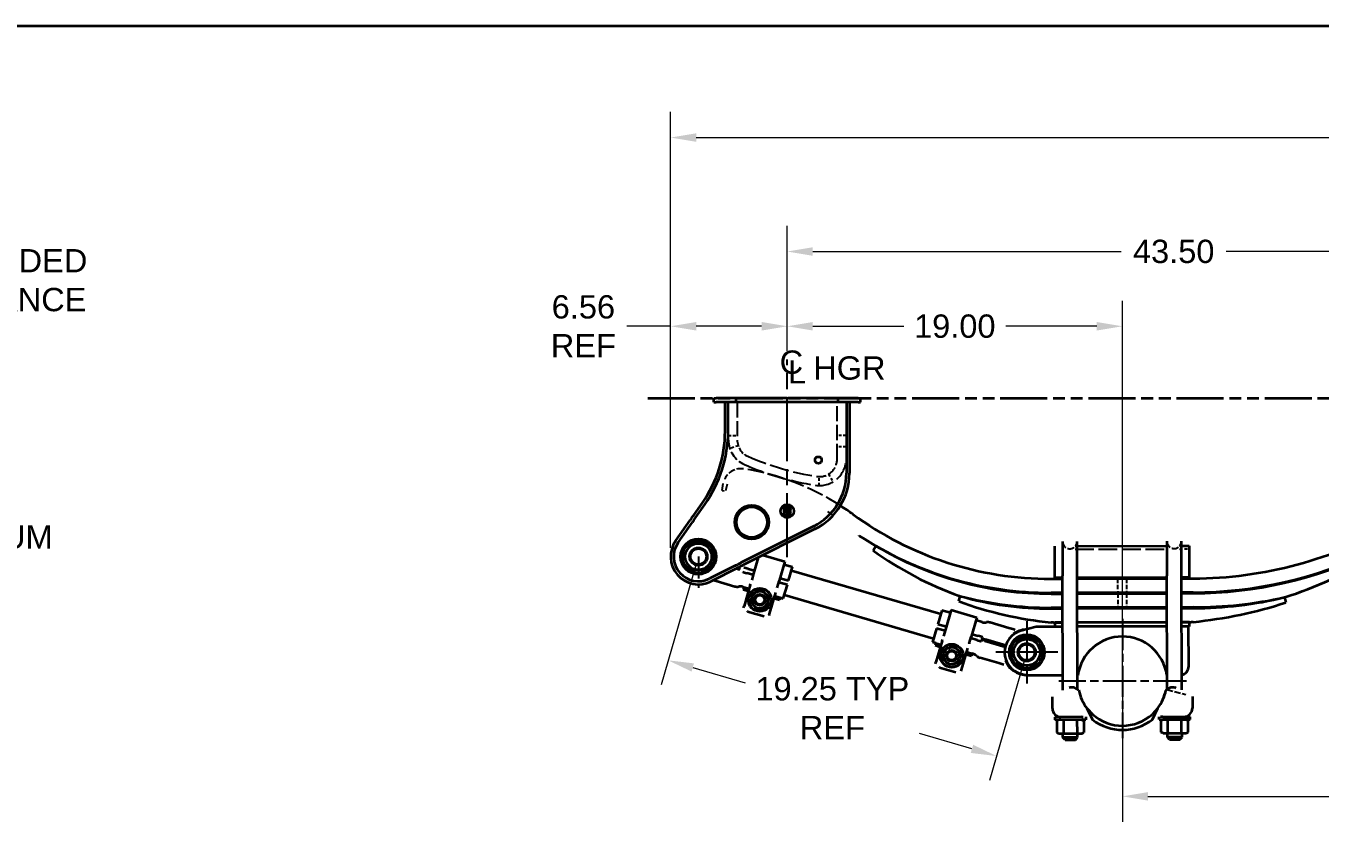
# Model space of a CAD drawing. Header units: inches. Extents: x 8 to 267, y 4 to 172.
# Drawn here: x 104.9 to 177.8, y 126.5 to 171.8 of the extents above; entities that cross this region are included whole.
import ezdxf

# ---------------------------------------------------------------- set-up
doc = ezdxf.new("R2010")
doc.units = ezdxf.units.IN
doc.header["$LTSCALE"] = 8
doc.header["$MEASUREMENT"] = 0
for name, pattern in [('CHAIN', [0.7087, 0.4724, -0.0591, 0.1181, -0.0591]), ('DASHED', [0.2067, 0.1654, -0.0413]), ('DOUBLE_DASH_CHAIN', [1.2403, 0.6614, -0.0827, 0.1654, -0.0827, 0.1654, -0.0827])]:
    doc.linetypes.add(name, pattern=pattern)
for name, color, linetype, lineweight in [('Center Mark(Hutchens)', 7, 'Continuous', 25), ('Centerline(Hutchens)', 7, 'Continuous', 25), ('Dimensions(Hutchens)', 7, 'Continuous', 25), ('Hidden Edges(Hutchens)', 7, 'DASHED', 25), ('Phantom Lines(Hutchens)', 7, 'DOUBLE_DASH_CHAIN', 70), ('Sketch Geometry(Hutchens)', 7, 'Continuous', 35), ('Symbols(Hutchens)', 7, 'Continuous', 25), ('Visible Edges(Hutchens)', 7, 'Continuous', 35)]:
    doc.layers.add(name, color=color, linetype=linetype, lineweight=lineweight)
doc.styles.add('Hutchens .164', font='ARIAL.TTF')
doc.styles.add('Hutchens .180', font='ARIAL.TTF')
doc.dimstyles.new('HUTCHENS STD DIM X.XX', dxfattribs={"dimscale": 8, "dimtxt": 0.164, "dimasz": 0.18, "dimexe": 0.18, "dimexo": 0.0625, "dimgap": 0.09, "dimtad": 0, "dimtih": 1, "dimtoh": 1, "dimrnd": 1e-08, "dimzin": 4, "dimdsep": 46, "dimtxsty": 'Hutchens .164', "dimcen": 0.09, "dimclrd": 211, "dimclre": 211, "dimclrt": 7, "dimadec": 0, "dimazin": 1, "dimtfac": 0.762195, "dimtofl": 0, "dimtmove": 0, "dimatfit": 3, "dimfxl": 0, "dimtolj": 1, "dimtzin": 0, "dimlwd": 9, "dimlwe": 9, "dimarcsym": 0})
doc.dimstyles.new('HUTCHENS STD DIM X.XX$7', dxfattribs={"dimscale": 8, "dimtxt": 0.164, "dimasz": 0.18, "dimexe": 0.18, "dimexo": 0.0625, "dimgap": 0.09, "dimtad": 0, "dimtih": 1, "dimtoh": 1, "dimrnd": 1e-08, "dimzin": 4, "dimdsep": 46, "dimtxsty": 'Hutchens .164', "dimcen": 0.09, "dimclrd": 7, "dimclre": 211, "dimclrt": 7, "dimadec": 0, "dimazin": 1, "dimtfac": 0.762195, "dimtofl": 0, "dimtmove": 0, "dimatfit": 3, "dimfxl": 0, "dimtolj": 1, "dimtzin": 0, "dimlwd": 9, "dimlwe": 9, "dimarcsym": 0})

# ---------------------------------------------------------------- blocks, each defined once
blk = doc.blocks.new('Borders D-SIZE')
at = {"layer": 'Sketch Geometry(Hutchens)'}
blk.add_line((0.9537, 21.4797), (32.9537, 21.4797), dxfattribs=at)
at = {"layer": 'Symbols(Hutchens)', "color": 7}
for tag, p, height, style in [('PART_NO_001', (33.0044, 3.3072), 0.164, 'Hutchens .164'), ('REV_001', (32.9953, 1.6532), 0.18, 'Hutchens .180'), ('Sheet_number_001', (33.0516, 1.1699), 0.164, 'Hutchens .164'), ('SHTS_(TOTAL)_001', (33.0533, 0.7091), 0.164, 'Hutchens .164')]:
    blk.add_attdef(tag, p, '', height=height, rotation=270, dxfattribs=dict(at, style=style))
blk = doc.blocks.new('CL HGR')
at = {"layer": 'Symbols(Hutchens)', "color": 7, "char_height": 0.164, "attachment_point": 5, "style": 'Hutchens .164'}
for s, insert in [('C', (0.0294, -0.0028)), ('L', (0.068, -0.0698)), ('HGR', (0.4373, -0.044))]:
    blk.add_mtext(s, dxfattribs=dict(at, insert=insert))
blk = doc.blocks.new('*D35')
at = {"layer": 'Defpoints', "color": 0, "linetype": 'Continuous'}
for p in [(142.79, 141.966), (161.271, 136.58), (159.57, 130.742)]:
    blk.add_point(p, dxfattribs=at)
at = {"layer": 'Dimensions(Hutchens)', "color": 211, "linetype": 'Continuous', "lineweight": 9}
for p, q in [((142.65, 141.486), (140.686, 134.746)), ((142.471, 135.726), (145.419, 134.867)), ((161.131, 136.1), (159.167, 129.36)), ((158.187, 131.145), (155.24, 132.004))]:
    blk.add_line(p, q, dxfattribs=at)
at = {"layer": 'Dimensions(Hutchens)', "color": 211, "linetype": 'Continuous'}
for points in [[(142.538, 135.956), (142.404, 135.496), (141.089, 136.129)], [(158.254, 131.376), (158.12, 130.915), (159.57, 130.742)]]:
    blk.add_solid(points, dxfattribs=at)
at = {"layer": 'Dimensions(Hutchens)', "color": 7, "linetype": 'Continuous', "lineweight": 9, "insert": (150.329, 133.436), "char_height": 1.312, "attachment_point": 5, "style": 'Hutchens .164'}
blk.add_mtext('\\A1;19.25{ TYP\\PREF}', dxfattribs=at)
blk = doc.blocks.new('*D36')
at = {"layer": 'Defpoints', "color": 0, "linetype": 'Continuous'}
for p in [(141.228, 154.93), (147.79, 153.057), (141.228, 141.966)]:
    blk.add_point(p, dxfattribs=at)
at = {"layer": 'Dimensions(Hutchens)', "color": 211, "linetype": 'Continuous', "lineweight": 9}
for p, q in [((141.228, 142.466), (141.228, 156.37)), ((147.79, 153.557), (147.79, 156.37)), ((141.228, 154.93), (138.756, 154.93)), ((146.35, 154.93), (142.668, 154.93))]:
    blk.add_line(p, q, dxfattribs=at)
at = {"layer": 'Dimensions(Hutchens)', "color": 211, "linetype": 'Continuous'}
for points in [[(142.668, 155.17), (142.668, 154.69), (141.228, 154.93)], [(146.35, 155.17), (146.35, 154.69), (147.79, 154.93)]]:
    blk.add_solid(points, dxfattribs=at)
at = {"layer": 'Dimensions(Hutchens)', "color": 7, "linetype": 'Continuous', "lineweight": 9, "insert": (136.317, 154.93), "char_height": 1.312, "attachment_point": 5, "style": 'Hutchens .164'}
blk.add_mtext('\\A1;6.56{\\PREF}', dxfattribs=at)
blk = doc.blocks.new('*D37')
at = {"layer": 'Defpoints', "color": 0, "linetype": 'Continuous'}
for p in [(166.65, 154.93), (147.79, 153.057), (166.65, 134.947)]:
    blk.add_point(p, dxfattribs=at)
at = {"layer": 'Dimensions(Hutchens)', "color": 211, "linetype": 'Continuous', "lineweight": 9}
for p, q in [((147.79, 153.557), (147.79, 156.37)), ((166.65, 135.447), (166.65, 156.37)), ((149.23, 154.93), (154.351, 154.93)), ((165.21, 154.93), (160.09, 154.93))]:
    blk.add_line(p, q, dxfattribs=at)
at = {"layer": 'Dimensions(Hutchens)', "color": 211, "linetype": 'Continuous'}
for points in [[(149.23, 155.17), (149.23, 154.69), (147.79, 154.93)], [(165.21, 155.17), (165.21, 154.69), (166.65, 154.93)]]:
    blk.add_solid(points, dxfattribs=at)
at = {"layer": 'Dimensions(Hutchens)', "color": 7, "linetype": 'Continuous', "lineweight": 9, "insert": (157.22, 154.93), "char_height": 1.312, "attachment_point": 5, "style": 'Hutchens .164'}
blk.add_mtext('\\A1;19.00', dxfattribs=at)
blk = doc.blocks.new('*D38')
at = {"layer": 'Defpoints', "color": 0, "linetype": 'Continuous'}
for p in [(141.228, 165.551), (241.29, 157.408), (141.228, 141.966)]:
    blk.add_point(p, dxfattribs=at)
at = {"layer": 'Dimensions(Hutchens)', "color": 211, "linetype": 'Continuous', "lineweight": 9}
for p, q in [((141.228, 142.466), (141.228, 166.991)), ((241.29, 157.908), (241.29, 166.991)), ((142.668, 165.551), (179.839, 165.551)), ((239.85, 165.551), (202.679, 165.551))]:
    blk.add_line(p, q, dxfattribs=at)
at = {"layer": 'Dimensions(Hutchens)', "color": 211, "linetype": 'Continuous'}
for points in [[(142.668, 165.791), (142.668, 165.311), (141.228, 165.551)], [(239.85, 165.791), (239.85, 165.311), (241.29, 165.551)]]:
    blk.add_solid(points, dxfattribs=at)
at = {"layer": 'Dimensions(Hutchens)', "color": 7, "linetype": 'Continuous', "lineweight": 9, "insert": (191.259, 165.551), "char_height": 1.312, "attachment_point": 5, "style": 'Hutchens .164'}
blk.add_mtext('\\A1;100.06{ REC CLEARANCE\\PREF}', dxfattribs=at)
blk = doc.blocks.new('*D41')
at = {"layer": 'Defpoints', "color": 0, "linetype": 'Continuous'}
for p in [(166.65, 134.947), (215.655, 134.965), (215.655, 128.472)]:
    blk.add_point(p, dxfattribs=at)
at = {"layer": 'Dimensions(Hutchens)', "color": 211, "linetype": 'Continuous', "lineweight": 9}
for p, q in [((166.65, 134.447), (166.65, 127.032)), ((215.655, 134.465), (215.655, 127.032)), ((168.09, 128.472), (183.804, 128.472)), ((214.215, 128.472), (198.603, 128.472))]:
    blk.add_line(p, q, dxfattribs=at)
at = {"layer": 'Dimensions(Hutchens)', "color": 211, "linetype": 'Continuous'}
for points in [[(168.09, 128.712), (168.09, 128.232), (166.65, 128.472)], [(214.215, 128.712), (214.215, 128.232), (215.655, 128.472)]]:
    blk.add_solid(points, dxfattribs=at)
at = {"layer": 'Dimensions(Hutchens)', "color": 7, "linetype": 'Continuous', "lineweight": 9, "insert": (191.204, 128.472), "char_height": 1.312, "attachment_point": 5, "style": 'Hutchens .164'}
blk.add_mtext('\\A1;49.00{ NOMINAL}', dxfattribs=at)
blk = doc.blocks.new('*D44')
at = {"layer": 'Defpoints', "color": 0, "linetype": 'Continuous'}
for p in [(82.688, 157.518), (82.688, 152.319), (76.188, 149.974)]:
    blk.add_point(p, dxfattribs=at)
at = {"layer": 'Dimensions(Hutchens)', "color": 211, "linetype": 'Continuous', "lineweight": 9}
for p, q in [((76.188, 150.474), (76.188, 158.958)), ((82.688, 152.819), (82.688, 158.958)), ((77.628, 157.518), (81.248, 157.518)), ((82.688, 157.518), (88.923, 157.518))]:
    blk.add_line(p, q, dxfattribs=at)
at = {"layer": 'Dimensions(Hutchens)', "color": 211, "linetype": 'Continuous'}
for points in [[(77.628, 157.758), (77.628, 157.278), (76.188, 157.518)], [(81.248, 157.758), (81.248, 157.278), (82.688, 157.518)]]:
    blk.add_solid(points, dxfattribs=at)
at = {"layer": 'Dimensions(Hutchens)', "color": 7, "linetype": 'Continuous', "lineweight": 9, "insert": (98.981, 157.518), "char_height": 1.312, "attachment_point": 5, "style": 'Hutchens .164'}
blk.add_mtext('\\A1;6.50{ RECOMMENDED\\PSPRING CLEARANCE}', dxfattribs=at)
blk = doc.blocks.new('*D46')
at = {"layer": 'Defpoints', "color": 0, "linetype": 'Continuous'}
for p in [(191.29, 159.137), (147.79, 153.057), (191.29, 152.157)]:
    blk.add_point(p, dxfattribs=at)
at = {"layer": 'Dimensions(Hutchens)', "color": 211, "linetype": 'Continuous', "lineweight": 9}
for p, q in [((147.79, 153.557), (147.79, 160.577)), ((191.29, 152.657), (191.29, 160.577)), ((149.23, 159.137), (166.582, 159.137)), ((189.85, 159.137), (172.498, 159.137))]:
    blk.add_line(p, q, dxfattribs=at)
at = {"layer": 'Dimensions(Hutchens)', "color": 211, "linetype": 'Continuous'}
for points in [[(149.23, 159.377), (149.23, 158.897), (147.79, 159.137)], [(189.85, 159.377), (189.85, 158.897), (191.29, 159.137)]]:
    blk.add_solid(points, dxfattribs=at)
at = {"layer": 'Dimensions(Hutchens)', "color": 7, "linetype": 'Continuous', "lineweight": 9, "insert": (169.54, 159.137), "char_height": 1.312, "attachment_point": 5, "style": 'Hutchens .164'}
blk.add_mtext('\\A1;43.50', dxfattribs=at)

msp = doc.modelspace()

# ---------------------------------------------------------------- linework, layer by layer
at = {"layer": 'Center Mark(Hutchens)', "linetype": 'CHAIN', "ltscale": 0.121531}
msp.add_line((142.79, 141.9661), (142.79, 140.2145), dxfattribs=at)
at = {"layer": 'Center Mark(Hutchens)', "linetype": 'CHAIN', "ltscale": 0.466174}
msp.add_line((166.6505, 138.4706), (166.6505, 131.7559), dxfattribs=at)
at = {"layer": 'Center Mark(Hutchens)', "linetype": 'CHAIN', "ltscale": 0.242436}
for p, q in [((161.271, 138.3259), (161.271, 134.8332)), ((163.0174, 136.5796), (159.5247, 136.5796))]:
    msp.add_line(p, q, dxfattribs=at)
at = {"layer": 'Center Mark(Hutchens)', "linetype": 'CHAIN', "ltscale": 0.499629}
msp.add_line((170.2662, 134.9467), (163.0697, 134.9467), dxfattribs=at)
at = {"layer": 'Centerline(Hutchens)', "linetype": 'CHAIN', "ltscale": 0.954115}
msp.add_line((147.79, 141.9307), (147.79, 153.0568), dxfattribs=at)
at = {"layer": 'Hidden Edges(Hutchens)', "ltscale": 0.642537}
for p, q in [((144.4775, 148.5286), (144.4775, 150.6536)), ((144.9775, 150.6536), (144.9775, 148.5286)), ((150.6025, 147.4661), (150.6025, 150.6536)), ((151.1025, 150.6536), (151.1025, 147.4661))]:
    msp.add_line(p, q, dxfattribs=at)
at = {"layer": 'Hidden Edges(Hutchens)', "ltscale": 0.118944}
for p, q in [((144.4775, 148.7786), (144.9775, 148.7786)), ((151.1025, 148.7786), (150.6025, 148.7786)), ((145.0304, 148.2076), (144.5569, 148.0471)), ((151.1025, 148.1536), (150.6025, 148.1536)), ((149.5896, 145.9661), (149.5939, 146.4661)), ((150.1132, 146.6063), (150.3686, 146.1764))]:
    msp.add_line(p, q, dxfattribs=at)
at = {"layer": 'Hidden Edges(Hutchens)', "ltscale": 0.299877}
msp.add_line((144.1345, 145.6928), (144.1933, 146.0722), dxfattribs=at)
at = {"layer": 'Hidden Edges(Hutchens)', "ltscale": 0.045142}
msp.add_line((144.1345, 145.6928), (144.3223, 145.6637), dxfattribs=at)
at = {"layer": 'Hidden Edges(Hutchens)', "ltscale": 0.298367}
msp.add_line((144.4047, 146.0354), (144.3223, 145.6637), dxfattribs=at)
at = {"layer": 'Hidden Edges(Hutchens)', "ltscale": 0.001489}
msp.add_line((144.4058, 146.0392), (144.4047, 146.0354), dxfattribs=at)
at = {"layer": 'Hidden Edges(Hutchens)', "ltscale": 0.025212}
for p, q in [((163.9986, 142.5512), (164.1049, 142.5515)), ((169.1549, 142.5651), (169.2612, 142.5654)), ((169.8736, 142.5671), (169.9799, 142.5674))]:
    msp.add_line(p, q, dxfattribs=at)
at = {"layer": 'Hidden Edges(Hutchens)', "ltscale": 0.795632}
msp.add_line((163.9991, 142.3782), (169.2617, 142.3924), dxfattribs=at)
at = {"layer": 'Hidden Edges(Hutchens)', "ltscale": 0.127887}
msp.add_line((169.8741, 142.3941), (170.4116, 142.3955), dxfattribs=at)
at = {"layer": 'Hidden Edges(Hutchens)', "ltscale": 0.18751}
for p, q in [((166.3849, 140.7264), (166.387, 139.9384)), ((166.8849, 140.7278), (166.887, 139.9398))]:
    msp.add_line(p, q, dxfattribs=at)
at = {"layer": 'Hidden Edges(Hutchens)', "ltscale": 0.129663}
for p, q in [((145.8733, 139.9249), (145.7218, 139.4053)), ((146.399, 140.0536), (145.8733, 139.9249)), ((146.0961, 139.0143), (146.6219, 139.1429)), ((146.6219, 139.1429), (146.7733, 139.6626)), ((156.6739, 136.777), (156.5224, 136.2573)), ((156.5224, 136.2573), (156.8967, 135.8663)), ((157.5739, 136.5146), (157.1996, 136.9056)), ((157.4225, 135.995), (157.5739, 136.5146))]:
    msp.add_line(p, q, dxfattribs=at)
at = {"layer": 'Hidden Edges(Hutchens)', "ltscale": 0.012306}
for p, q in [((145.8733, 139.9249), (145.853, 139.9461)), ((146.399, 140.0536), (146.4072, 140.0817)), ((145.6933, 139.3983), (145.7218, 139.4053)), ((146.6219, 139.1429), (146.6422, 139.1218)), ((146.7733, 139.6626), (146.8018, 139.6696)), ((146.0879, 138.9861), (146.0961, 139.0143)), ((156.5224, 136.2573), (156.4939, 136.2503)), ((156.6536, 136.7981), (156.6739, 136.7769)), ((157.2078, 136.9338), (157.1996, 136.9056)), ((157.5739, 136.5146), (157.6024, 136.5216)), ((156.8967, 135.8663), (156.8885, 135.8382)), ((157.4225, 135.995), (157.4428, 135.9738))]:
    msp.add_line(p, q, dxfattribs=at)
at = {"layer": 'Hidden Edges(Hutchens)', "ltscale": 0.129651}
for p, q in [((146.7733, 139.6626), (146.399, 140.0536)), ((145.7219, 139.4052), (146.0961, 139.0143)), ((157.1996, 136.9056), (156.6739, 136.7769)), ((156.8968, 135.8663), (157.4225, 135.995))]:
    msp.add_line(p, q, dxfattribs=at)
at = {"layer": 'Hidden Edges(Hutchens)', "ltscale": 0.187515}
for p, q in [((166.3871, 139.8884), (166.3893, 139.1004)), ((166.8871, 139.8898), (166.8893, 139.1018))]:
    msp.add_line(p, q, dxfattribs=at)
at = {"layer": 'Hidden Edges(Hutchens)', "ltscale": 0.143078}
msp.add_line((169.0048, 134.0235), (169.1219, 134.4653), dxfattribs=at)
at = {"layer": 'Hidden Edges(Hutchens)', "ltscale": 0.261808}
msp.add_line((169.1524, 134.483), (170.2157, 134.2012), dxfattribs=at)
at = {"layer": 'Hidden Edges(Hutchens)'}
msp.add_line((164.7553, 133.2155), (164.7553, 133.2155), dxfattribs=at)
at = {"layer": 'Hidden Edges(Hutchens)', "ltscale": 0.101732, "flags": 128}
msp.add_lwpolyline([(144.2755, 146.3398), (144.2702, 146.3282)], dxfattribs=at)
at = {"layer": 'Hidden Edges(Hutchens)', "ltscale": 0.089693, "flags": 128}
msp.add_lwpolyline([(144.4058, 146.0392), (144.4075, 146.0455)], dxfattribs=at)
at = {"layer": 'Hidden Edges(Hutchens)', "ltscale": 0.797424, "flags": 128}
msp.add_lwpolyline([(150.3716, 144.2902), (150.0825, 144.4983)], dxfattribs=at)
at = {"layer": 'Hidden Edges(Hutchens)', "ltscale": 0.778939}
for centre in [(146.2476, 139.5339), (157.0482, 136.386)]:
    msp.add_circle(centre, 0.615, dxfattribs=at)
at = {"layer": 'Hidden Edges(Hutchens)', "ltscale": 0.55774}
for centre in [(146.2476, 139.5339), (157.0482, 136.386)]:
    msp.add_circle(centre, 0.2936, dxfattribs=at)
at = {"layer": 'Hidden Edges(Hutchens)', "ltscale": 0.413586}
msp.add_arc((145.9775, 148.5286), 1.5, 180, 246.369139, dxfattribs=at)
at = {"layer": 'Hidden Edges(Hutchens)', "ltscale": 0.275691}
msp.add_arc((145.9775, 148.5286), 1, 180, 246.369139, dxfattribs=at)
at = {"layer": 'Hidden Edges(Hutchens)', "ltscale": 0.840527}
msp.add_arc((151.9401, 162.1563), 16.375, 246.369139, 260.958775, dxfattribs=at)
at = {"layer": 'Hidden Edges(Hutchens)', "ltscale": 0.814862}
msp.add_arc((151.9401, 162.1563), 15.875, 246.369139, 260.958775, dxfattribs=at)
at = {"layer": 'Hidden Edges(Hutchens)', "ltscale": 0.784015}
msp.add_arc((149.6025, 147.4661), 1.5, 260.958775, 0, dxfattribs=at)
at = {"layer": 'Hidden Edges(Hutchens)', "ltscale": 0.411456}
msp.add_arc((149.6025, 147.4661), 1, 260.958775, 0, dxfattribs=at)
at = {"layer": 'Hidden Edges(Hutchens)', "ltscale": 0.306081}
msp.add_arc((145.1809, 145.9152), 1, 81.191784, 154.87438, dxfattribs=at)
at = {"layer": 'Hidden Edges(Hutchens)', "ltscale": 0.709816}
msp.add_arc((143.1856, 133.0389), 14.03, 57.224634, 81.191493, dxfattribs=at)
at = {"layer": 'Hidden Edges(Hutchens)', "ltscale": 0.308439}
for centre in [(163.6917, 142.82), (169.5667, 142.8359)]:
    msp.add_arc(centre, 0.4125, 180.154649, 0.154649, dxfattribs=at)
at = {"layer": 'Hidden Edges(Hutchens)', "ltscale": 0.116771}
for centre, start, end in [((146.2476, 139.5339), 103.750563, 163.750563), ((146.2476, 139.5339), 43.750563, 103.750563), ((146.2476, 139.5339), 343.750563, 43.750563), ((146.2476, 139.5339), 163.750563, 223.750563), ((146.2476, 139.5339), 223.750563, 283.750563), ((146.2476, 139.5339), 283.750563, 343.750563), ((157.0482, 136.386), 163.750563, 223.750563), ((157.0482, 136.386), 103.750563, 163.750563), ((157.0482, 136.386), 43.750563, 103.750563), ((157.0482, 136.386), 283.750563, 343.750563), ((157.0482, 136.386), 343.750563, 43.750563), ((157.0482, 136.386), 223.750563, 283.750563)]:
    msp.add_arc(centre, 0.4688, start, end, dxfattribs=at)
at = {"layer": 'Phantom Lines(Hutchens)', "lineweight": 35, "ltscale": 0.499897}
msp.add_line((139.9403, 150.8856), (249.0642, 150.8856), dxfattribs=at)
at = {"layer": 'Visible Edges(Hutchens)'}
for p, q in [((143.665, 150.8856), (143.79, 150.8856)), ((143.665, 150.6536), (143.665, 150.8856)), ((144.915, 150.8856), (143.79, 150.8856)), ((145.29, 150.8856), (144.915, 150.8856)), ((144.915, 150.6536), (144.915, 150.8856)), ((147.7588, 150.8856), (145.29, 150.8856)), ((147.79, 150.8543), (147.7588, 150.8856)), ((147.7588, 150.8856), (147.8213, 150.8856)), ((147.8213, 150.8856), (147.79, 150.8543)), ((150.29, 150.8856), (147.8213, 150.8856)), ((150.665, 150.8856), (150.29, 150.8856)), ((151.79, 150.8856), (150.665, 150.8856)), ((150.665, 150.6536), (150.665, 150.8856)), ((151.79, 150.8856), (151.915, 150.8856)), ((151.915, 150.6536), (151.915, 150.8856)), ((143.665, 150.6536), (143.79, 150.6536)), ((144.915, 150.6536), (143.79, 150.6536)), ((144.29, 149.0286), (144.29, 150.6536)), ((144.463, 149.0286), (144.463, 150.6536)), ((145.29, 150.6536), (144.915, 150.6536)), ((147.7588, 150.6536), (145.29, 150.6536)), ((147.7588, 150.6536), (147.79, 150.6848)), ((147.7588, 150.6536), (147.8213, 150.6536)), ((147.79, 150.6848), (147.8213, 150.6536)), ((150.29, 150.6536), (147.8213, 150.6536)), ((150.665, 150.6536), (150.29, 150.6536)), ((151.79, 150.6536), (150.665, 150.6536)), ((151.117, 150.6536), (151.117, 146.6536)), ((151.29, 150.6536), (151.29, 146.6536)), ((151.79, 150.6536), (151.915, 150.6536)), ((142.5266, 144.3066), (143.0145, 144.9998)), ((142.4061, 144.1354), (142.4929, 144.2588)), ((142.4929, 144.2588), (142.5266, 144.3066)), ((142.6508, 144.1825), (143.1559, 144.9002)), ((147.5713, 144.7161), (147.5713, 144.6848)), ((147.5713, 144.3723), (147.5713, 144.3411)), ((147.7432, 144.7473), (147.6025, 144.7473)), ((147.6025, 144.6536), (147.6072, 144.6536)), ((147.6072, 144.4036), (147.6025, 144.4036)), ((147.6025, 144.3098), (147.7432, 144.3098)), ((147.6072, 144.6536), (147.6072, 144.4036)), ((147.7322, 144.6536), (147.7432, 144.6536)), ((147.7322, 144.6471), (147.7322, 144.6536)), ((147.7322, 144.4036), (147.7322, 144.4101)), ((147.7432, 144.4036), (147.7322, 144.4036)), ((147.7744, 144.6848), (147.7744, 144.7161)), ((147.7744, 144.3411), (147.7744, 144.3723)), ((147.8057, 144.7161), (147.8057, 144.6848)), ((147.8057, 144.3723), (147.8057, 144.3411)), ((147.9775, 144.7473), (147.8369, 144.7473)), ((147.8369, 144.6536), (147.8478, 144.6536)), ((147.8478, 144.4036), (147.8369, 144.4036)), ((147.8369, 144.3098), (147.9775, 144.3098)), ((147.8478, 144.6536), (147.8478, 144.6471)), ((147.8478, 144.4101), (147.8478, 144.4036)), ((147.9728, 144.4036), (147.9728, 144.6536)), ((147.9728, 144.6536), (147.9775, 144.6536)), ((147.9775, 144.4036), (147.9728, 144.4036)), ((148.0088, 144.6848), (148.0088, 144.7161)), ((148.0088, 144.3411), (148.0088, 144.3723)), ((141.5123, 142.8654), (142.3258, 144.0213)), ((141.6537, 142.7658), (142.45, 143.8971)), ((142.4061, 144.1354), (142.3258, 144.0213)), ((142.5303, 144.0113), (142.45, 143.8971)), ((142.5303, 144.0113), (142.6171, 144.1346)), ((142.6171, 144.1346), (142.6508, 144.1825)), ((149.2865, 143.6821), (145.2061, 141.6271)), ((149.3643, 143.5276), (145.3349, 141.4983)), ((163.2792, 142.8189), (163.2845, 140.8752)), ((164.1094, 140.8774), (164.1042, 142.8212)), ((169.1542, 142.8348), (169.1594, 140.891)), ((169.9844, 140.8933), (169.9792, 142.837)), ((141.924, 141.9661), (142.357, 142.7161)), ((142.357, 142.7161), (143.223, 142.7161)), ((143.223, 142.7161), (143.6561, 141.9661)), ((146.436, 142.0528), (147.6591, 141.6964)), ((152.6181, 142.3113), (152.771, 142.5691)), ((162.8488, 142.5137), (162.8487, 142.5481)), ((162.8523, 141.2088), (162.8488, 142.5137)), ((164.1049, 142.5515), (169.1549, 142.5651)), ((169.9799, 142.5674), (170.4112, 142.5685)), ((170.4112, 142.5685), (170.4113, 142.5341)), ((170.4113, 142.5341), (170.4148, 141.2293)), ((142.357, 141.2161), (141.924, 141.9661)), ((143.6561, 141.9661), (143.223, 141.2161)), ((144.8828, 141.4643), (143.415, 140.7251)), ((145.0116, 141.3355), (143.4928, 140.5706)), ((144.8828, 141.4643), (145.0121, 141.5294)), ((145.0116, 141.3355), (145.141, 141.4006)), ((145.1519, 141.5998), (145.0121, 141.5294)), ((145.0947, 141.3594), (145.0598, 141.2394)), ((145.0722, 141.366), (145.1476, 141.344)), ((145.2807, 141.471), (145.141, 141.4006)), ((145.2061, 141.6271), (145.1519, 141.5998)), ((145.3349, 141.4983), (145.2807, 141.471)), ((145.3681, 141.3449), (145.3597, 141.3473)), ((145.3681, 141.3449), (145.3861, 141.3396)), ((145.589, 141.2805), (145.3861, 141.3396)), ((146.16, 141.9138), (145.8988, 141.0177)), ((147.6591, 141.6964), (147.3389, 140.598)), ((147.6106, 141.5303), (148.0907, 141.3904)), ((147.8653, 140.617), (148.0907, 141.3904)), ((143.223, 141.2161), (142.357, 141.2161)), ((143.6371, 140.6432), (143.7913, 140.5983)), ((143.7913, 140.5983), (144.8411, 140.2923)), ((145.1127, 141.224), (144.9085, 141.2835)), ((144.9398, 141.2744), (144.9483, 141.3036)), ((145.2898, 141.1073), (145.2981, 141.1049)), ((145.3161, 141.0996), (145.2981, 141.1049)), ((145.3161, 141.0996), (145.519, 141.0405)), ((145.8752, 140.9367), (145.519, 141.0405)), ((145.589, 141.2805), (145.9452, 141.1767)), ((145.8967, 141.0105), (145.7881, 140.6378)), ((145.8988, 141.0177), (145.8967, 141.0105)), ((147.2282, 140.2181), (147.3368, 140.5907)), ((147.3389, 140.598), (147.3368, 140.5907)), ((147.3853, 140.7569), (147.8653, 140.617)), ((148.0318, 141.1883), (156.4322, 138.7398)), ((162.6349, 140.7163), (163.2849, 140.718)), ((162.8535, 140.7669), (162.8523, 141.2088)), ((162.8535, 140.7669), (162.8847, 140.767)), ((163.2847, 140.768), (162.8847, 140.767)), ((162.8849, 140.717), (162.8847, 140.767)), ((163.2849, 140.718), (162.8849, 140.717)), ((163.3018, 134.4543), (163.2845, 140.8752)), ((164.1267, 134.4835), (164.1094, 140.8774)), ((169.1597, 140.7839), (164.1097, 140.7703)), ((164.1099, 140.7203), (169.1599, 140.7339)), ((169.1599, 140.7339), (164.1099, 140.7203)), ((169.1767, 134.4972), (169.1594, 140.891)), ((170.0018, 134.4723), (169.9844, 140.8933)), ((170.3847, 140.7872), (169.9847, 140.7861)), ((169.9849, 140.7361), (170.6349, 140.7379)), ((170.3849, 140.7372), (169.9849, 140.7361)), ((170.3847, 140.7872), (170.416, 140.7873)), ((170.3849, 140.7372), (170.3847, 140.7872)), ((170.4148, 141.2293), (170.416, 140.7873)), ((145.0776, 140.2813), (145.0571, 140.2781)), ((145.2936, 140.2672), (145.35, 140.2507)), ((145.35, 140.2507), (145.3123, 140.1211)), ((145.3123, 140.1211), (145.5823, 140.0424)), ((145.35, 140.2507), (145.6201, 140.172)), ((145.7116, 140.3752), (145.3603, 139.1698)), ((145.6201, 140.172), (145.5823, 140.0424)), ((145.5823, 140.0424), (145.6121, 140.0337)), ((145.6498, 140.1633), (145.6201, 140.172)), ((145.8034, 139.686), (145.8731, 139.9251)), ((145.8731, 139.9251), (146.1151, 139.9843)), ((146.1151, 139.9843), (146.1571, 139.9946)), ((146.1571, 139.9946), (146.3991, 140.0539)), ((146.3991, 140.0539), (146.5714, 139.8739)), ((146.5714, 139.8739), (146.6013, 139.8426)), ((146.8003, 138.7501), (147.1517, 139.9555)), ((147.7953, 140.377), (147.3153, 140.5169)), ((147.5699, 139.6037), (147.7953, 140.377)), ((163.287, 139.9301), (162.637, 139.9283)), ((162.6371, 139.8783), (163.2871, 139.8801)), ((163.287, 139.9301), (162.887, 139.929)), ((162.8871, 139.879), (162.887, 139.929)), ((163.2871, 139.8801), (162.8871, 139.879)), ((169.162, 139.9459), (164.112, 139.9323)), ((169.162, 139.9459), (164.112, 139.9323)), ((164.1121, 139.8823), (169.1621, 139.8959)), ((169.1621, 139.8959), (164.1121, 139.8823)), ((170.637, 139.9499), (169.987, 139.9481)), ((170.387, 139.9492), (169.987, 139.9481)), ((169.9871, 139.8981), (170.637, 139.8999)), ((170.3871, 139.8992), (169.9871, 139.8981)), ((170.3871, 139.8992), (170.387, 139.9492)), ((145.3361, 139.087), (145.3603, 139.1698)), ((145.7216, 139.4052), (145.7913, 139.6444)), ((145.8938, 139.2253), (145.7216, 139.4052)), ((145.7913, 139.6444), (145.8034, 139.686)), ((145.9238, 139.194), (145.8938, 139.2253)), ((146.096, 139.014), (145.9238, 139.194)), ((146.6221, 139.1427), (146.3801, 139.0835)), ((146.6013, 139.8426), (146.7736, 139.6627)), ((146.6918, 139.3819), (146.6221, 139.1427)), ((146.7039, 139.4235), (146.6918, 139.3819)), ((146.7736, 139.6627), (146.7039, 139.4235)), ((147.0521, 139.614), (147.0524, 139.6139)), ((147.0524, 139.6139), (147.0824, 139.6052)), ((147.1201, 139.7348), (147.0824, 139.6052)), ((147.0824, 139.6052), (147.3524, 139.5265)), ((147.0899, 139.7436), (147.0901, 139.7435)), ((147.1201, 139.7348), (147.0901, 139.7435)), ((147.1201, 139.7348), (147.3902, 139.6561)), ((147.3902, 139.6561), (147.3524, 139.5265)), ((147.3902, 139.6561), (147.5699, 139.6037)), ((147.6288, 139.8058), (156.0293, 137.3574)), ((157.4411, 139.4524), (157.5223, 139.7406)), ((175.7849, 139.6752), (175.849, 139.3822)), ((145.5542, 138.8819), (146.4821, 138.6115)), ((146.338, 139.0732), (146.096, 139.014)), ((146.3801, 139.0835), (146.338, 139.0732)), ((146.7762, 138.6673), (146.8003, 138.7501)), ((156.4911, 138.9419), (156.2657, 138.1686)), ((156.9712, 138.802), (156.4911, 138.9419)), ((157.0196, 138.9681), (156.6994, 137.8697)), ((157.0196, 138.9681), (158.4596, 138.5484)), ((158.4596, 138.5484), (158.1395, 137.45)), ((163.2893, 139.0921), (162.6393, 139.0903)), ((162.6394, 139.0403), (163.2894, 139.0421)), ((163.2893, 139.0921), (162.8893, 139.091)), ((162.8894, 139.041), (162.8893, 139.091)), ((163.2894, 139.0421), (162.8894, 139.041)), ((169.1642, 139.1079), (164.1143, 139.0943)), ((169.1642, 139.1079), (164.1143, 139.0943)), ((164.1144, 139.0443), (169.1644, 139.0579)), ((169.1644, 139.0579), (164.1144, 139.0443)), ((170.6392, 139.1119), (169.9892, 139.1101)), ((170.3892, 139.1112), (169.9892, 139.1101)), ((169.9894, 139.0601), (170.6394, 139.0619)), ((170.3894, 139.0612), (169.9894, 139.0601)), ((170.3894, 139.0612), (170.3892, 139.1112)), ((156.1958, 137.9286), (155.9704, 137.1553)), ((156.6758, 137.7887), (156.1958, 137.9286)), ((156.2657, 138.1686), (156.7458, 138.0287)), ((156.6973, 137.8625), (156.5887, 137.4898)), ((156.6994, 137.8697), (156.6973, 137.8625)), ((158.7674, 138.2785), (158.4112, 138.3823)), ((158.9835, 138.2643), (159.0039, 138.2675)), ((160.2698, 137.9474), (159.22, 138.2533)), ((160.5555, 137.8641), (160.2698, 137.9474)), ((161.8024, 138.0185), (160.9443, 137.7861)), ((162.3585, 138.02), (161.8024, 138.0185)), ((162.6657, 138.0208), (162.3585, 138.02)), ((162.7665, 138.2531), (162.6415, 138.2639)), ((163.2922, 138.0225), (162.6657, 138.0208)), ((162.7665, 138.2531), (163.2915, 138.2545)), ((163.2915, 138.2545), (162.8603, 138.2533)), ((162.8609, 138.0214), (162.8603, 138.2533)), ((164.1165, 138.2567), (169.1665, 138.2704)), ((169.1665, 138.2704), (164.1165, 138.2567)), ((169.1671, 138.0384), (164.1171, 138.0247)), ((169.1671, 138.0384), (164.1171, 138.0247)), ((169.9915, 138.2726), (170.5165, 138.274)), ((170.4227, 138.2738), (169.9915, 138.2726)), ((170.4234, 138.0418), (169.9921, 138.0406)), ((170.3765, 138.0416), (169.9921, 138.0406)), ((170.3826, 135.7916), (170.3765, 138.0416)), ((170.4234, 138.0418), (170.4227, 138.2738)), ((170.6425, 138.2858), (170.5165, 138.274)), ((156.1504, 137.1028), (155.9704, 137.1553)), ((156.1504, 137.1028), (156.1126, 136.9732)), ((156.1126, 136.9732), (156.3826, 136.8945)), ((156.1504, 137.1028), (156.4204, 137.0241)), ((156.5122, 137.2272), (156.1608, 136.0218)), ((156.4204, 137.0241), (156.3826, 136.8945)), ((156.4504, 137.0154), (156.4204, 137.0241)), ((158.0288, 137.0701), (158.1374, 137.4428)), ((158.4721, 137.2651), (158.1159, 137.369)), ((158.1395, 137.45), (158.1374, 137.4428)), ((158.1858, 137.609), (158.542, 137.5052)), ((158.4721, 137.2651), (158.675, 137.206)), ((158.7449, 137.446), (158.542, 137.5052)), ((158.693, 137.2008), (158.675, 137.206)), ((158.693, 137.2008), (158.7013, 137.1983)), ((158.7232, 137.1927), (158.7928, 137.4313)), ((158.745, 137.446), (158.763, 137.4408)), ((158.7713, 137.4383), (158.763, 137.4408)), ((158.9041, 137.3666), (158.8519, 137.1874)), ((160.055, 136.8689), (158.9134, 137.2016)), ((158.9484, 137.3216), (160.09, 136.9889)), ((160.3146, 137.4302), (160.3182, 137.3886)), ((160.405, 136.5796), (160.838, 137.3296)), ((160.5617, 137.6088), (160.5273, 137.6213)), ((160.838, 137.3296), (161.7041, 137.3296)), ((161.7041, 137.3296), (162.1371, 136.5796)), ((156.3826, 136.8945), (156.4126, 136.8858)), ((156.5221, 136.2572), (156.5918, 136.4964)), ((156.6944, 136.0773), (156.5221, 136.2572)), ((156.5918, 136.4964), (156.604, 136.538)), ((156.604, 136.538), (156.6737, 136.7772)), ((156.6737, 136.7772), (156.9157, 136.8364)), ((156.9157, 136.8364), (156.9577, 136.8467)), ((156.9577, 136.8467), (157.1997, 136.9059)), ((157.1997, 136.9059), (157.372, 136.7259)), ((157.372, 136.7259), (157.4019, 136.6946)), ((157.4019, 136.6946), (157.5742, 136.5147)), ((157.4924, 136.2339), (157.4227, 135.9948)), ((157.5045, 136.2755), (157.4924, 136.2339)), ((157.5742, 136.5147), (157.5045, 136.2755)), ((157.6009, 135.6021), (157.9523, 136.8075)), ((157.8527, 136.466), (157.8827, 136.4573)), ((157.9205, 136.5869), (157.8827, 136.4573)), ((157.8827, 136.4573), (158.1527, 136.3786)), ((157.9205, 136.5869), (157.8905, 136.5956)), ((157.9205, 136.5869), (158.1905, 136.5082)), ((158.1905, 136.5082), (158.1527, 136.3786)), ((158.2467, 136.4918), (158.1905, 136.5082)), ((158.4365, 136.3877), (158.452, 136.374)), ((159.6916, 135.9639), (158.6419, 136.2699)), ((160.0073, 136.376), (160.0327, 136.4091)), ((160.838, 135.8296), (160.405, 136.5796)), ((162.1371, 136.5796), (161.7041, 135.8296)), ((156.1367, 135.9391), (156.1608, 136.0218)), ((156.3548, 135.7339), (157.2827, 135.4635)), ((156.7244, 136.046), (156.6944, 136.0773)), ((156.8966, 135.866), (156.7244, 136.046)), ((157.1386, 135.9253), (156.8966, 135.866)), ((157.1807, 135.9356), (157.1386, 135.9253)), ((157.4227, 135.9948), (157.1807, 135.9356)), ((157.5768, 135.5193), (157.6009, 135.6021)), ((159.9774, 135.8806), (159.6916, 135.9639)), ((160.1198, 136.0926), (160.0841, 136.1005)), ((161.7041, 135.8296), (160.838, 135.8296)), ((160.9508, 135.3713), (161.3433, 135.2672)), ((162.3659, 135.27), (161.3433, 135.2672)), ((162.6731, 135.2708), (162.3659, 135.27)), ((163.2996, 135.2725), (162.6731, 135.2708)), ((164.1496, 135.2748), (164.1246, 135.2748)), ((169.1746, 135.2884), (169.1496, 135.2883)), ((162.7171, 133.4181), (162.7153, 134.0763)), ((163.9313, 134.5957), (163.7139, 134.5951)), ((164.2023, 134.4401), (163.9313, 134.5957)), ((169.1013, 134.4534), (169.3715, 134.6103)), ((169.3715, 134.6103), (169.5889, 134.6109)), ((170.5903, 134.0975), (170.592, 133.4394)), ((164.6682, 133.4234), (164.9704, 133.0954)), ((164.9713, 132.7917), (164.6682, 133.4234)), ((168.6409, 133.4341), (168.3405, 133.1045)), ((168.3413, 132.8008), (168.6409, 133.4341)), ((164.374, 132.9406), (162.8434, 132.9365)), ((162.8434, 132.9365), (162.8438, 132.78)), ((164.5938, 132.7847), (162.8438, 132.78)), ((163.0628, 132.7806), (162.9615, 132.7217)), ((162.9615, 132.7217), (162.9633, 132.0629)), ((163.3402, 132.7227), (163.342, 132.0639)), ((164.0977, 132.7248), (164.0995, 132.0659)), ((164.374, 132.9406), (164.4509, 132.9408)), ((164.3748, 132.7841), (164.4764, 132.7258)), ((164.4764, 132.7258), (164.4782, 132.067)), ((164.5934, 132.9412), (164.5938, 132.7847)), ((168.7188, 132.7958), (168.7184, 132.9523)), ((168.7188, 132.7958), (170.4688, 132.8005)), ((168.9378, 132.7964), (168.8365, 132.7375)), ((168.8382, 132.0787), (168.8365, 132.7375)), ((168.9377, 132.9529), (168.8609, 132.9527)), ((168.9377, 132.9529), (170.4684, 132.957)), ((169.217, 132.0798), (169.2152, 132.7386)), ((169.9745, 132.0818), (169.9727, 132.7406)), ((170.2498, 132.8), (170.3514, 132.7416)), ((170.3532, 132.0828), (170.3514, 132.7416)), ((170.4688, 132.8005), (170.4684, 132.957)), ((163.0649, 132.0046), (162.9633, 132.0629)), ((163.0649, 132.0046), (163.1528, 132.0048)), ((163.1528, 132.0048), (163.7209, 132.0063)), ((163.309, 131.7815), (163.3084, 132.0052)), ((163.7209, 132.0063), (164.289, 132.0079)), ((164.134, 131.7837), (164.1334, 132.0074)), ((164.289, 132.0079), (164.3769, 132.0081)), ((164.3769, 132.0081), (164.4782, 132.067)), ((168.9399, 132.0204), (168.8382, 132.0787)), ((168.9399, 132.0204), (169.0278, 132.0207)), ((169.0278, 132.0207), (169.5959, 132.0222)), ((169.184, 131.7973), (169.1834, 132.0211)), ((169.5959, 132.0222), (170.164, 132.0237)), ((170.009, 131.7996), (170.0084, 132.0233)), ((170.164, 132.0237), (170.2519, 132.024)), ((170.2519, 132.024), (170.3532, 132.0828)), ((164.134, 131.7837), (163.309, 131.7815)), ((163.4343, 131.6568), (163.309, 131.7815)), ((163.4343, 131.6568), (164.0093, 131.6584)), ((164.0093, 131.6584), (164.134, 131.7837)), ((170.009, 131.7996), (169.184, 131.7973)), ((169.3093, 131.6727), (169.184, 131.7973)), ((169.3093, 131.6727), (169.8843, 131.6742)), ((169.8843, 131.6742), (170.009, 131.7996))]:
    msp.add_line(p, q, dxfattribs=at)
at = {"layer": 'Visible Edges(Hutchens)', "flags": 128}
for points in [[(151.8465, 143.1405), (151.8342, 143.1501)], [(145.3598, 141.3473), (145.3515, 141.3496)], [(145.1127, 141.224), (145.1187, 141.2169)], [(145.7116, 140.3752), (145.7307, 140.4408)], [(147.2282, 140.2181), (147.2259, 140.2101)], [(145.5542, 138.8819), (145.5374, 138.887)], [(146.7762, 138.6673), (146.7727, 138.6575)], [(160.5555, 137.8641), (160.6028, 137.8515)], [(161.0333, 137.8373), (161.0268, 137.8361)], [(156.5122, 137.2272), (156.5313, 137.2928)], [(158.0288, 137.0701), (158.0265, 137.0621)], [(158.7013, 137.1983), (158.7095, 137.196)], [(158.9484, 137.3216), (158.9424, 137.3287)], [(160.3146, 137.4302), (160.3232, 137.4398)], [(160.5072, 137.569), (160.5081, 137.5712)], [(156.3548, 135.7339), (156.338, 135.7391)], [(157.5768, 135.5193), (157.5733, 135.5095)], [(160.0841, 136.1005), (160.0803, 136.1099)], [(160.0841, 136.1005), (160.0846, 136.1028)], [(160.3258, 135.7042), (160.2862, 135.733)], [(160.3258, 135.7042), (160.3259, 135.7041)], [(163.7139, 134.5951), (163.6486, 134.5734)], [(169.5889, 134.6109), (169.6543, 134.5896)], [(163.1507, 132.7808), (163.1431, 132.7807)], [(163.3402, 132.7227), (163.3315, 132.7276)], [(163.7188, 132.7823), (163.7036, 132.7822)], [(164.0977, 132.7248), (164.0803, 132.7297)], [(164.2869, 132.7839), (164.2793, 132.7837)], [(164.4764, 132.7258), (164.4677, 132.7307)], [(164.9713, 132.7917), (164.9376, 132.8161)], [(168.8609, 132.9527), (168.796, 132.954)], [(169.0257, 132.7966), (169.0181, 132.7965)], [(169.2152, 132.7386), (169.2065, 132.7435)], [(169.5938, 132.7982), (169.5786, 132.798)], [(169.9727, 132.7406), (169.9552, 132.7455)], [(170.1619, 132.7997), (170.1543, 132.7996)], [(170.3514, 132.7416), (170.3427, 132.7466)], [(162.9633, 132.0629), (162.972, 132.058)], [(163.1528, 132.0048), (163.1604, 132.0049)], [(163.342, 132.0639), (163.3594, 132.059)], [(163.7209, 132.0063), (163.7361, 132.0065)], [(164.0995, 132.0659), (164.1082, 132.061)], [(164.289, 132.0079), (164.2966, 132.008)], [(168.8382, 132.0787), (168.847, 132.0738)], [(169.0278, 132.0207), (169.0354, 132.0208)], [(169.217, 132.0798), (169.2344, 132.0749)], [(169.5959, 132.0222), (169.6111, 132.0223)], [(169.9745, 132.0818), (169.9832, 132.0769)], [(170.164, 132.0237), (170.1716, 132.0238)]]:
    msp.add_lwpolyline(points, dxfattribs=at)
at = {"layer": 'Visible Edges(Hutchens)'}
for centre, radius in [((149.54, 147.4036), 0.1875), ((145.79, 143.9036), 0.9575), ((145.79, 143.9036), 0.95), ((145.79, 143.9036), 0.861), ((147.79, 144.5286), 0.375), ((147.79, 144.5286), 0.0781), ((142.79, 141.9661), 1), ((142.79, 141.9661), 0.9041), ((142.79, 141.9661), 0.7448), ((142.79, 141.9661), 0.5), ((142.79, 141.9661), 0.4501), ((146.2476, 139.5339), 0.6563), ((146.2476, 139.5339), 0.3125), ((146.2476, 139.5339), 0.2565), ((157.0482, 136.386), 0.6563), ((161.271, 136.5796), 1), ((161.271, 136.5796), 0.9041), ((161.271, 136.5796), 0.7448), ((161.271, 136.5796), 0.5), ((161.271, 136.5796), 0.4501), ((157.0482, 136.386), 0.3125), ((157.0482, 136.386), 0.2565)]:
    msp.add_circle(centre, radius, dxfattribs=at)
for centre, radius, start, end in [((137.29, 149.0286), 7, 324.862679, 0), ((137.29, 149.0286), 7.173, 324.862679, 0), ((147.79, 146.6536), 3.327, 296.731233, 0), ((147.79, 146.6536), 3.5, 296.731233, 0), ((147.6025, 144.7161), 0.0313, 90, 180), ((147.6025, 144.6848), 0.0313, 180, 270), ((147.6025, 144.3723), 0.0312, 90, 180), ((147.6025, 144.3411), 0.0313, 180, 270), ((147.79, 144.5286), 0.117, 126.924266, 233.075734), ((147.701, 144.6471), 0.0313, 306.924266, 0), ((147.701, 144.4101), 0.0313, 0, 53.075734), ((147.7432, 144.7161), 0.0313, 0, 90), ((147.7432, 144.6848), 0.0313, 270, 0), ((147.7432, 144.3723), 0.0313, 0, 90), ((147.7432, 144.3411), 0.0313, 270, 0), ((147.8369, 144.7161), 0.0313, 90, 180), ((147.8369, 144.6848), 0.0313, 180, 270), ((147.8369, 144.3723), 0.0312, 90, 180), ((147.8369, 144.3411), 0.0313, 180, 270), ((147.8791, 144.6471), 0.0313, 180, 233.075734), ((147.8791, 144.4101), 0.0313, 126.924266, 180), ((147.79, 144.5286), 0.117, 306.924266, 53.075734), ((147.9775, 144.7161), 0.0313, 0, 90), ((147.9775, 144.6848), 0.0312, 270, 0), ((147.9775, 144.3723), 0.0313, 0, 90), ((147.9775, 144.3411), 0.0313, 270, 0), ((143.1856, 133.0389), 14.03, 53.734987, 57.224634), ((162.5842, 159.4808), 18.7646, 233.734971, 270.154613), ((170.5734, 163.496), 22.7582, 270.154667, 299.954018), ((142.79, 141.9661), 1.5625, 144.862679, 296.731233), ((142.79, 141.9661), 1.3895, 144.862679, 296.731233), ((162.5842, 159.4808), 19.5526, 236.6898, 270.154613), ((164.1044, 158.2238), 19.625, 234.176673, 250.236033), ((162.5851, 159.1206), 19.2423, 239.334273, 270.154649), ((170.5734, 163.496), 23.5462, 270.154667, 295.299678), ((170.5747, 162.9797), 23.0799, 270.154667, 295.844433), ((168.3603, 162.6172), 24.1152, 287.974795, 300.964411), ((144.981, 140.7723), 0.5, 253.750563, 278.758284), ((145.1537, 139.7871), 0.5, 73.750563, 98.758284), ((146.2476, 139.5339), 0.4695, 106.395062, 161.106064), ((146.2476, 139.5339), 0.4695, 46.395062, 101.106064), ((146.2476, 139.5339), 0.4695, 166.395062, 221.106064), ((146.2476, 139.5339), 0.4695, 226.395062, 281.106064), ((146.2476, 139.5339), 0.4695, 286.395062, 341.106064), ((146.2476, 139.5339), 0.4695, 346.395062, 41.106064), ((164.5991, 158.8008), 20.63, 249.697851, 264.555134), ((162.5852, 159.1205), 20.0303, 255.199266, 255.359019), ((162.5852, 159.1205), 20.0303, 255.359019, 270.154648), ((162.589, 157.7172), 18.6769, 254.259328, 270.154455), ((170.5733, 163.496), 24.3842, 270.154815, 282.340882), ((170.5789, 161.4601), 22.3983, 270.154732, 283.440177), ((168.1345, 163.1067), 24.9473, 275.769957, 288.013141), ((170.5733, 163.496), 24.3842, 282.340882, 282.382595), ((158.9073, 138.7585), 0.5, 253.750563, 278.758284), ((159.0801, 137.7733), 0.5, 73.750563, 98.758284), ((161.271, 136.5796), 1.25, 105.154649, 255.154649), ((161.271, 136.5796), 1.28, 92.725392, 125.524021), ((166.6505, 134.9467), 2.5223, 7.782799, 172.5265), ((157.0482, 136.386), 0.4695, 166.395062, 221.106064), ((157.0482, 136.386), 0.4695, 106.395062, 161.106064), ((157.0482, 136.386), 0.4695, 46.395062, 101.106064), ((157.0482, 136.386), 0.4695, 286.395062, 341.106064), ((157.0482, 136.386), 0.4695, 346.395062, 41.106064), ((158.1068, 136.0118), 0.5, 48.742842, 73.750563), ((158.7818, 136.7499), 0.5, 228.742842, 253.750563), ((157.0482, 136.386), 0.4695, 226.395062, 281.106064), ((161.271, 136.5796), 1.28, 201.977105, 267.583907), ((169.8826, 135.7903), 0.5, 283.525325, 0.154649), ((166.6505, 134.9467), 2.5, 191.691608, 217.541968), ((166.6505, 134.9467), 2.5, 322.767331, 348.61769), ((163.1991, 133.4194), 0.482, 180.154649, 270.154649), ((170.1101, 133.4381), 0.482, 270.154649, 0.154649), ((166.6505, 134.9467), 2.5, 227.777517, 312.531782), ((166.6505, 134.9467), 2.732, 232.073915, 308.235384)]:
    msp.add_arc(centre, radius, start, end, dxfattribs=at)

# ---------------------------------------------------------------- block references
at = {"xscale": 8, "yscale": 8, "zscale": 8}
for name, p in [('Borders D-SIZE', (0, 0)), ('CL HGR', (147.79, 152.9249))]:
    msp.add_blockref(name, p, dxfattribs=at)

# ---------------------------------------------------------------- texts
at = {"layer": 'Symbols(Hutchens)', "color": 7, "insert": (99.7259, 143.0628), "char_height": 1.312, "width": 13.443999, "attachment_point": 5, "style": 'Hutchens .164'}
msp.add_mtext('{FRAME DATUM}', dxfattribs=at)

# ---------------------------------------------------------------- dimensions: what is measured, and where the dimension line sits
at = {"layer": 'Dimensions(Hutchens)', "color": 211, "linetype": 'Continuous', "lineweight": 9}
for base, p1, p2, text, override, picture, middle in [((141.2275, 165.5508), (241.29, 157.4083), (141.2275, 141.9661), '<>{ REC CLEARANCE\\PREF}', {"dimtih": 0, "dimtoh": 0, "dimdec": 2, "dimtp": 0, "dimtm": 0, "dimtdec": 2, "dimatfit": 1}, '*D38', (191.2588, 165.5508)), ((82.6876, 157.5183), (76.1876, 149.9735), (82.6876, 152.3186), '<>{ RECOMMENDED\\PSPRING CLEARANCE}', {"dimtih": 0, "dimtoh": 0, "dimdec": 2, "dimtp": 0, "dimtm": 0, "dimtdec": 2, "dimatfit": 2}, '*D44', (98.9806, 157.5183))]:
    dim = msp.add_linear_dim(base=base, p1=p1, p2=p2, text=text, dimstyle='HUTCHENS STD DIM X.XX', override=override, dxfattribs=at)
    dim.commit()
    dim.dimension.update_dxf_attribs({"geometry": picture, "text_midpoint": middle, "dimtype": 160})
dim = msp.add_linear_dim(base=(191.29, 159.1368), p1=(147.79, 153.0568), p2=(191.29, 152.157), dimstyle='HUTCHENS STD DIM X.XX', override={"dimtih": 0, "dimtoh": 0, "dimdec": 2, "dimtp": 0, "dimtm": 0, "dimtdec": 2, "dimatfit": 1}, dxfattribs=at)
dim.commit()
dim.dimension.update_dxf_attribs({"geometry": '*D46', "text_midpoint": (169.54, 159.1368), "dimtype": 160})
for base, p1, p2, angle, text, override, picture, middle in [((141.2275, 154.9297), (147.79, 153.0568), (141.2275, 141.9661), 180, '<>{\\PREF}', {"dimtih": 0, "dimtoh": 0, "dimdec": 2, "dimtp": 0, "dimtm": 0, "dimtdec": 2, "dimatfit": 2}, '*D36', (136.3173, 154.9297)), ((159.5697, 130.7424), (142.79, 141.9661), (161.271, 136.5796), 163.750563, '<>{ TYP\\PREF}', {"dimdec": 2, "dimtp": 0, "dimtm": 0, "dimtdec": 2, "dimatfit": 1}, '*D35', (150.3292, 133.4357)), ((215.655, 128.4724), (166.6505, 134.9467), (215.655, 134.9652), 180, '<>{ NOMINAL}', {"dimtih": 0, "dimtoh": 0, "dimdec": 2, "dimtp": 0, "dimtm": 0, "dimtdec": 2, "dimatfit": 1}, '*D41', (191.2035, 128.4724))]:
    dim = msp.add_linear_dim(base=base, p1=p1, p2=p2, angle=angle, text=text, dimstyle='HUTCHENS STD DIM X.XX', override=override, dxfattribs=at)
    dim.commit()
    dim.dimension.update_dxf_attribs({"geometry": picture, "text_midpoint": middle, "dimtype": 160})
dim = msp.add_linear_dim(base=(166.6505, 154.9297), p1=(147.79, 153.0568), p2=(166.6505, 134.9467), angle=180, dimstyle='HUTCHENS STD DIM X.XX', override={"dimtih": 0, "dimtoh": 0, "dimdec": 2, "dimlfac": 1.0074, "dimtp": 0, "dimtm": 0, "dimtdec": 2, "dimatfit": 1}, dxfattribs=at)
dim.commit()
dim.dimension.update_dxf_attribs({"geometry": '*D37', "text_midpoint": (157.2202, 154.9297), "dimtype": 160})

# ---------------------------------------------------------------- leaders
at = {"layer": 'Symbols(Hutchens)', "color": 7, "linetype": 'Continuous', "lineweight": 9, "annotation_type": 0, "has_hookline": 1, "hookline_direction": 0, "text_width": 13.1513}
msp.add_leader([(88.1695, 148.4431), (90.8439, 143.0628), (92.2839, 143.0628)], dimstyle='HUTCHENS STD DIM X.XX$7', override={"dimtad": 0}, dxfattribs=at)

doc.saveas('drawing.dxf')
